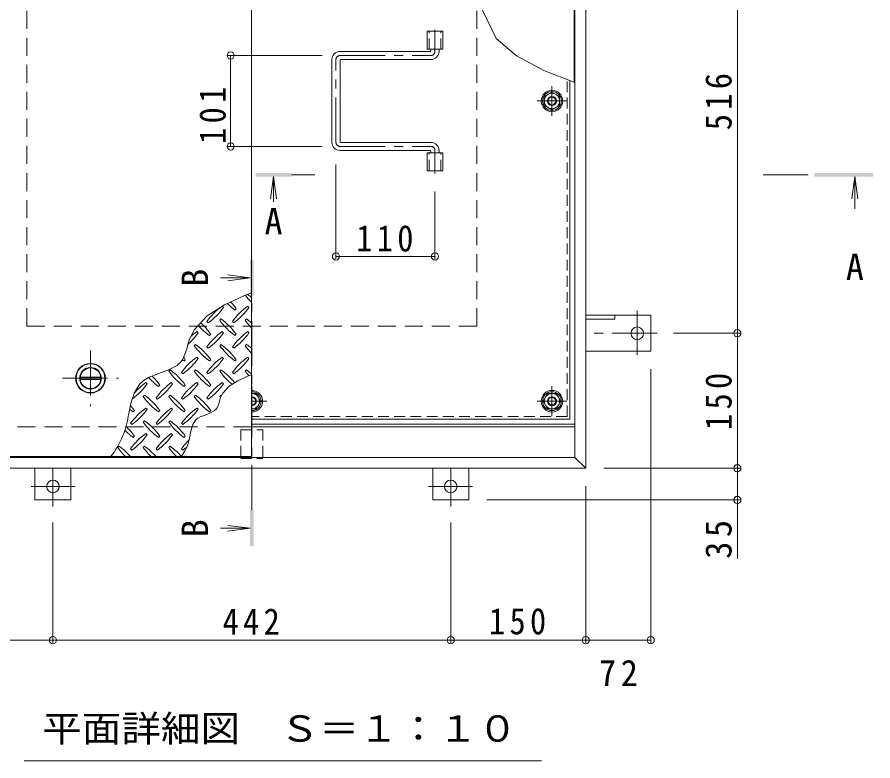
# Model space of a CAD drawing. Units: millimetres on the paper, enlarged 2 times, with parts at other scales. Extents: x -472 to 546, y -392 to 378.
# Drawn here: x -342.8 to -152.7, y 55 to 220.3 of the extents above; entities that cross this region are included whole.
import ezdxf
from ezdxf.enums import TextEntityAlignment as Align

# ---------------------------------------------------------------- set-up
doc = ezdxf.new("R2010")
doc.units = ezdxf.units.MM
doc.header["$LTSCALE"] = 2
doc.header["$PDMODE"] = 32
doc.header["$PDSIZE"] = 1.6
for name, pattern in [('CHAIN1', [8, 5, -1, 1, -1]), ('DASHED1', [1.8, 1.2, -0.6]), ('DASHED2', [3, 2, -1])]:
    doc.linetypes.add(name, pattern=pattern)
for name, color, linetype, lineweight in [('0-1_躯体', 2, 'DASHED2', 9), ('0-2_仕上', 3, 'Continuous', 9), ('0-3_建具', 4, 'Continuous', 9), ('0-4_その他', 7, 'Continuous', 9), ('0-5_寸法', 4, 'Continuous', 9), ('0-6_ハッチ', 6, 'Continuous', 9), ('0-7', 2, 'Continuous', 9), ('0-9', 134, 'Continuous', 5), ('0-A', 3, 'DASHED1', 9), ('0-C', 2, 'Continuous', 9), ('0-E', 3, 'Continuous', 9), ('0-F', 7, 'Continuous', 9)]:
    doc.layers.add(name, color=color, linetype=linetype, lineweight=lineweight)
doc.styles.add('ＭＳ ゴシック', font='')
doc.styles.get('ＭＳ ゴシック').set_extended_font_data('MS Gothic')

msp = doc.modelspace()

# ---------------------------------------------------------------- linework, layer by layer
at = {"layer": '0-1_躯体'}
for p, q in [((-340.68, 151.642), (-340.68, 251.642)), ((-240.68, 151.642), (-240.68, 251.642)), ((-340.68, 151.642), (-240.68, 151.642)), ((-290.78, 129.243), (-362.48, 129.243))]:
    msp.add_line(p, q, dxfattribs=at)
at = {"layer": '0-1_躯体', "linetype": 'CHAIN1'}
for p, q in [((-326.53, 146.242), (-326.53, 133.842)), ((-332.73, 140.042), (-320.33, 140.042))]:
    msp.add_line(p, q, dxfattribs=at)
at = {"layer": '0-2_仕上'}
for p, q in [((-290.78, 280.642), (-290.78, 122.642)), ((-219.08, 280.642), (-219.08, 205.796)), ((-251.71, 213.142), (-251.71, 217.142)), ((-251.71, 217.142), (-248.25, 217.142)), ((-248.25, 213.142), (-248.25, 217.142)), ((-251.71, 213.142), (-248.25, 213.142)), ((-251.71, 186.142), (-251.71, 190.142)), ((-251.71, 190.142), (-248.25, 190.142)), ((-248.25, 186.142), (-248.25, 190.142)), ((-251.71, 186.142), (-248.25, 186.142))]:
    msp.add_line(p, q, dxfattribs=at)
at = {"layer": '0-2_仕上', "linetype": 'DASHED1'}
for p, q in [((-251.25, 213.142), (-251.25, 217.142)), ((-248.71, 213.142), (-248.71, 217.142)), ((-251.25, 186.142), (-251.25, 190.142)), ((-248.71, 186.142), (-248.71, 190.142))]:
    msp.add_line(p, q, dxfattribs=at)
at = {"layer": '0-2_仕上'}
msp.add_lwpolyline([(-290.78, 122.642), (-362.28, 122.642), (-362.28, 280.642)], dxfattribs=at)
msp.add_circle((-326.53, 140.042), 3.3, dxfattribs=at)
at = {"layer": '0-3_建具'}
for p, q in [((-216.48, 120.042), (-216.48, 283.242)), ((-218.88, 122.442), (-218.88, 280.842)), ((-362.48, 122.442), (-218.88, 122.442)), ((-216.48, 120.042), (-218.88, 122.442)), ((-364.88, 120.042), (-216.48, 120.042))]:
    msp.add_line(p, q, dxfattribs=at)
at = {"layer": '0-4_その他'}
msp.add_line((-226.273, 55.037), (-341.273, 55.037), dxfattribs=at)
at = {"layer": '0-5_寸法'}
for p, q in [((-285.848, 184.831), (-286.501, 179.874)), ((-285.848, 184.831), (-285.196, 179.874)), ((-285.848, 184.831), (-285.848, 179.246)), ((-156.668, 184.831), (-157.32, 179.874)), ((-156.668, 184.831), (-156.015, 179.874)), ((-156.668, 184.831), (-156.668, 177.71)), ((-291.08, 162.367), (-297.634, 162.367)), ((-291.08, 162.367), (-296.037, 163.019)), ((-291.08, 162.367), (-296.037, 161.714)), ((-291.08, 106.706), (-297.634, 106.706)), ((-291.08, 106.706), (-296.037, 107.359)), ((-291.08, 106.706), (-296.037, 106.054))]:
    msp.add_line(p, q, dxfattribs=at)
at = {"layer": '0-5_寸法', "linetype": 'CHAIN1'}
for p, q in [((-276.68, 185.231), (-281.848, 185.231)), ((-177.066, 185.231), (-165.668, 185.231)), ((-290.68, 110.706), (-290.68, 158.367))]:
    msp.add_line(p, q, dxfattribs=at)
at = {"layer": '0-5_寸法', "color": 7, "linetype": 'DASHED1'}
for p, q in [((-293.14, 128.603), (-293.14, 122.203)), ((-293.14, 128.603), (-288.22, 128.603)), ((-288.22, 128.603), (-288.22, 122.203)), ((-293.14, 122.203), (-288.22, 122.203))]:
    msp.add_line(p, q, dxfattribs=at)
at = {"layer": '0-5_寸法', "color": 7}
msp.add_line((-182.776, 113.002), (-182.776, 99.944), dxfattribs=at)
msp.add_lwpolyline([(-218.88, 205.719), (-225.788, 208.394), (-231.835, 211.679), (-236.349, 215.526), (-239.42, 221.816), (-242.583, 229.308), (-249.576, 234.552), (-255.569, 235.884), (-264.393, 236.55)], dxfattribs=at)
at = {"layer": '0-5_寸法'}
for points in [[(-289.848, 184.831), (-289.848, 185.631), (-281.848, 184.831), (-281.848, 185.631)], [(-152.668, 184.831), (-152.668, 185.631), (-165.668, 184.831), (-165.668, 185.631)], [(-290.28, 166.367), (-291.08, 166.367), (-290.28, 158.367), (-291.08, 158.367)], [(-291.08, 102.706), (-290.28, 102.706), (-291.08, 110.706), (-290.28, 110.706)]]:
    msp.add_solid(points, dxfattribs=at)
at = {"layer": '0-6_ハッチ', "linetype": 'CHAIN1'}
for p, q in [((-249.98, 217.419), (-249.98, 212.638)), ((-271.078, 211.742), (-250.875, 211.742)), ((-271.98, 192.444), (-271.98, 210.84)), ((-271.078, 191.542), (-250.875, 191.542)), ((-249.98, 185.565), (-249.98, 190.647))]:
    msp.add_line(p, q, dxfattribs=at)
at = {"layer": '0-6_ハッチ'}
for p, q in [((-250.88, 212.842), (-250.88, 213.142)), ((-249.08, 212.642), (-249.08, 213.142)), ((-251.08, 212.642), (-271.089, 212.642)), ((-272.88, 192.442), (-272.88, 210.842)), ((-271.08, 192.642), (-271.08, 210.642)), ((-270.88, 210.842), (-250.88, 210.842)), ((-270.88, 192.442), (-250.88, 192.442)), ((-251.08, 190.642), (-271.08, 190.642)), ((-250.88, 190.442), (-250.88, 190.142)), ((-249.08, 190.642), (-249.08, 190.142)), ((-290.78, 129.843), (-218.88, 129.843)), ((-290.78, 129.243), (-218.88, 129.243))]:
    msp.add_line(p, q, dxfattribs=at)
for centre in [(-223.98, 201.642), (-223.98, 134.942)]:
    msp.add_circle(centre, 2.1, dxfattribs=at)
for centre, radius, start, end in [((-271.08, 210.842), 1.8, 90.2945, 180), ((-251.08, 212.842), 0.2, 270, 0), ((-250.88, 212.642), 1.8, 270, 0), ((-270.88, 210.642), 0.2, 90, 180), ((-271.08, 192.442), 1.8, 180, 270), ((-270.88, 192.642), 0.2, 180, 270), ((-250.88, 190.642), 1.8, 0, 90), ((-251.08, 190.442), 0.2, 0, 90), ((-290.68, 134.942), 2.1, 267.27485, 92.72515)]:
    msp.add_arc(centre, radius, start, end, dxfattribs=at)
at = {"layer": '0-6_ハッチ', "linetype": 'CHAIN1'}
for centre, radius, start, end in [((-271.078, 210.84), 0.902, 90, 180), ((-250.88, 212.642), 0.9, 270.29569, 0), ((-271.078, 192.444), 0.902, 180, 270), ((-250.88, 190.642), 0.9, 0, 89.70431)]:
    msp.add_arc(centre, radius, start, end, dxfattribs=at)
at = {"layer": '0-7', "linetype": 'CHAIN1'}
for p, q in [((-223.98, 204.957), (-223.98, 198.328)), ((-220.666, 201.642), (-227.294, 201.642)), ((-290.68, 131.628), (-290.68, 138.257)), ((-223.98, 131.628), (-223.98, 138.257)), ((-290.78, 134.942), (-287.366, 134.942)), ((-227.294, 134.942), (-220.666, 134.942))]:
    msp.add_line(p, q, dxfattribs=at)
at = {"layer": '0-7'}
for p, q in [((-289.698, 136.642), (-290.78, 136.642)), ((-290.78, 133.242), (-289.698, 133.242))]:
    msp.add_line(p, q, dxfattribs=at)
for points in [[(-225.68, 202.624), (-223.98, 203.605), (-222.28, 202.624), (-222.28, 200.661), (-223.98, 199.679), (-225.68, 200.661)], [(-224.961, 136.642), (-225.943, 134.942), (-224.961, 133.242), (-222.998, 133.242), (-222.017, 134.942), (-222.998, 136.642)]]:
    msp.add_lwpolyline(points, close=True, dxfattribs=at)
msp.add_lwpolyline([(-289.698, 133.242), (-288.717, 134.942), (-289.698, 136.642)], dxfattribs=at)
at = {"layer": '0-7', "color": 134, "lineweight": 5}
for centre in [(-223.98, 201.642), (-223.98, 134.942)]:
    msp.add_circle(centre, 2.4, dxfattribs=at)
at = {"layer": '0-7'}
for centre in [(-223.98, 201.642), (-223.98, 134.942)]:
    msp.add_circle(centre, 1.7, dxfattribs=at)
at = {"layer": '0-7', "color": 5, "lineweight": 5}
for centre, radius in [((-223.98, 201.642), 1), ((-223.98, 201.642), 0.838), ((-223.98, 134.942), 1), ((-223.98, 134.942), 0.838)]:
    msp.add_circle(centre, radius, dxfattribs=at)
at = {"layer": '0-7', "color": 134, "lineweight": 5}
msp.add_arc((-290.68, 134.942), 2.4, 267.6157, 92.3843, dxfattribs=at)
at = {"layer": '0-7'}
msp.add_arc((-290.68, 134.942), 1.7, 266.63296, 93.36704, dxfattribs=at)
at = {"layer": '0-7', "color": 5, "lineweight": 5}
for radius, start, end in [(1, 264.27141, 95.72859), (0.838, 263.15583, 96.84417)]:
    msp.add_arc((-290.68, 134.942), radius, start, end, dxfattribs=at)
at = {"layer": '0-9'}
for p, q in [((-296.971, 155.767), (-297.253, 156.05)), ((-291.314, 155.767), (-291.597, 156.05)), ((-294.425, 155.201), (-294.142, 155.484)), ((-300.648, 152.655), (-300.365, 152.373)), ((-297.536, 153.221), (-297.819, 152.938)), ((-294.991, 152.655), (-294.708, 152.373)), ((-291.879, 153.221), (-292.162, 152.938)), ((-302.628, 150.11), (-302.91, 150.393)), ((-296.971, 150.11), (-297.253, 150.393)), ((-291.314, 150.11), (-291.597, 150.393)), ((-300.082, 149.544), (-299.799, 149.827)), ((-294.425, 149.544), (-294.142, 149.827)), ((-303.193, 147.564), (-303.476, 147.281)), ((-300.648, 146.999), (-300.365, 146.716)), ((-297.536, 147.564), (-297.819, 147.281)), ((-294.991, 146.999), (-294.708, 146.716)), ((-291.879, 147.564), (-292.162, 147.281)), ((-302.628, 144.453), (-302.91, 144.736)), ((-296.971, 144.453), (-297.253, 144.736)), ((-291.314, 144.453), (-291.597, 144.736)), ((-305.739, 143.887), (-305.456, 144.17)), ((-300.082, 143.887), (-299.799, 144.17)), ((-294.425, 143.887), (-294.142, 144.17)), ((-308.85, 141.907), (-309.133, 141.624)), ((-306.304, 141.342), (-306.022, 141.059)), ((-303.193, 141.907), (-303.476, 141.624)), ((-300.648, 141.342), (-300.365, 141.059)), ((-297.536, 141.907), (-297.819, 141.624)), ((-294.991, 141.342), (-294.708, 141.059)), ((-291.879, 141.907), (-292.162, 141.624)), ((-313.941, 138.796), (-314.224, 139.079)), ((-308.284, 138.796), (-308.567, 139.079)), ((-302.628, 138.796), (-302.91, 139.079)), ((-296.971, 138.796), (-297.253, 139.079)), ((-311.396, 138.23), (-311.113, 138.513)), ((-305.739, 138.23), (-305.456, 138.513)), ((-300.082, 138.23), (-299.799, 138.513)), ((-314.507, 136.251), (-314.79, 135.968)), ((-311.961, 135.685), (-311.678, 135.402)), ((-308.85, 136.251), (-309.133, 135.968)), ((-306.304, 135.685), (-306.022, 135.402)), ((-303.193, 136.251), (-303.476, 135.968)), ((-300.648, 135.685), (-300.365, 135.402)), ((-297.536, 136.251), (-297.819, 135.968)), ((-313.941, 133.139), (-314.224, 133.422)), ((-308.284, 133.139), (-308.567, 133.422)), ((-302.628, 133.139), (-302.91, 133.422)), ((-317.052, 132.574), (-316.77, 132.856)), ((-311.396, 132.574), (-311.113, 132.856)), ((-305.739, 132.574), (-305.456, 132.856)), ((-300.082, 132.574), (-299.799, 132.856)), ((-317.618, 130.028), (-317.335, 129.745)), ((-314.507, 130.594), (-314.79, 130.311)), ((-311.961, 130.028), (-311.678, 129.745)), ((-308.85, 130.594), (-309.133, 130.311)), ((-306.304, 130.028), (-306.022, 129.745)), ((-303.299, 130.487), (-303.476, 130.311)), ((-313.941, 127.482), (-314.224, 127.765)), ((-308.284, 127.482), (-308.567, 127.765)), ((-317.052, 126.917), (-316.77, 127.2)), ((-311.396, 126.917), (-311.113, 127.2)), ((-305.739, 126.917), (-305.456, 127.2)), ((-320.164, 124.937), (-320.447, 124.654)), ((-317.618, 124.371), (-317.335, 124.088)), ((-314.507, 124.937), (-314.79, 124.654)), ((-311.961, 124.371), (-311.678, 124.088)), ((-308.85, 124.937), (-309.133, 124.654)), ((-306.304, 124.371), (-306.022, 124.088))]:
    msp.add_line(p, q, dxfattribs=at)
for points in [[(-290.78, 159.026), (-292.434, 158.36), (-296.785, 156.368), (-300.577, 153.935), (-303.458, 150.78), (-304.573, 148.509), (-304.801, 147.813), (-305.155, 146.584), (-305.533, 145.385), (-306.022, 144.291), (-306.392, 143.735), (-307.248, 142.912), (-309.167, 141.891), (-311.361, 141.112), (-313.497, 140.274), (-314.577, 139.642), (-315.545, 138.766), (-316.762, 136.842), (-317.551, 134.525), (-318.022, 132.239)], [(-290.78, 140.834), (-291.607, 140.501), (-293.782, 139.505), (-295.678, 138.289), (-297.119, 136.711), (-297.676, 135.576), (-297.791, 135.228), (-297.967, 134.613), (-298.156, 134.014), (-298.401, 133.467), (-298.586, 133.189), (-299.014, 132.777), (-299.974, 132.267), (-301.07, 131.877), (-302.138, 131.458), (-302.678, 131.142), (-303.162, 130.704), (-303.771, 129.742), (-304.165, 128.584), (-304.401, 127.441)]]:
    msp.add_lwpolyline(points, dxfattribs=at)
for centre, radius, start, end in [((-280.354, 167.01), 14.5, 215.94795, 224.0249), ((-300.294, 147.069), 14.5, 48.99213, 53.25279), ((-288.839, 144.241), 14.5, 125.47256, 144.5273), ((-286.01, 167.01), 14.5, 225.57452, 234.5273), ((-305.951, 147.069), 14.5, 35.47258, 43.25978), ((-283.182, 144.241), 14.5, 125.47256, 144.5273), ((-308.779, 164.181), 14.5, 305.47272, 324.5273), ((-303.122, 164.181), 14.5, 305.47272, 324.5273), ((-311.608, 141.412), 14.5, 35.47258, 48.77962), ((-286.01, 161.353), 14.5, 215.47272, 234.5273), ((-305.951, 141.412), 14.5, 35.47258, 54.5273), ((-280.354, 161.353), 14.5, 215.47272, 224.0249), ((-300.294, 141.412), 14.5, 48.99213, 54.5273), ((-294.496, 138.584), 14.5, 125.47256, 131.59831), ((-291.667, 161.353), 14.5, 221.35275, 234.5273), ((-288.839, 138.584), 14.5, 125.47256, 144.5273), ((-283.182, 138.584), 14.5, 125.47256, 144.5273), ((-314.436, 158.524), 14.5, 311.38763, 324.5273), ((-308.779, 158.524), 14.5, 305.47272, 324.5273), ((-303.122, 158.524), 14.5, 305.47272, 324.5273), ((-291.667, 155.696), 14.5, 215.47272, 234.5273), ((-311.608, 135.756), 14.5, 35.47258, 54.5273), ((-286.01, 155.696), 14.5, 215.47272, 234.5273), ((-305.951, 135.756), 14.5, 35.47258, 54.5273), ((-280.354, 155.696), 14.5, 215.47272, 224.0249), ((-300.294, 135.756), 14.5, 48.99213, 54.5273), ((-294.496, 132.927), 14.5, 125.47256, 144.5273), ((-317.265, 135.756), 14.5, 35.47258, 38.03572), ((-288.839, 132.927), 14.5, 125.47256, 144.5273), ((-283.182, 132.927), 14.5, 125.47256, 144.5273), ((-297.324, 155.696), 14.5, 232.70831, 234.5273), ((-314.436, 152.867), 14.5, 305.47272, 324.5273), ((-308.779, 152.867), 14.5, 305.47272, 324.5273), ((-303.122, 152.867), 14.5, 305.47272, 324.5273), ((-297.324, 150.039), 14.5, 215.47272, 234.5273), ((-317.265, 130.099), 14.5, 35.47258, 54.5273), ((-291.667, 150.039), 14.5, 215.47272, 234.5273), ((-311.608, 130.099), 14.5, 35.47258, 54.5273), ((-286.01, 150.039), 14.5, 215.47272, 231.46785), ((-305.951, 130.099), 14.5, 38.01075, 54.5273), ((-280.354, 150.039), 14.5, 215.47272, 220.61368), ((-300.294, 130.099), 14.5, 48.99213, 54.5273), ((-305.81, 127.27), 14.5, 125.47256, 139.2924), ((-302.981, 150.039), 14.5, 222.74814, 234.5273), ((-322.921, 130.099), 14.5, 35.47258, 45.99713), ((-300.153, 127.27), 14.5, 125.47256, 144.52728), ((-294.496, 127.27), 14.5, 125.47256, 144.52728), ((-288.839, 127.27), 14.5, 125.47256, 144.52728), ((-325.75, 147.211), 14.5, 306.00705, 324.5273), ((-320.093, 147.211), 14.5, 305.47272, 324.5273), ((-314.436, 147.211), 14.5, 305.47272, 324.5273), ((-308.779, 147.211), 14.5, 305.47272, 324.5273), ((-302.981, 144.382), 14.5, 215.47272, 234.5273), ((-322.921, 124.442), 14.5, 35.47258, 54.5273), ((-297.324, 144.382), 14.5, 215.47272, 234.5273), ((-317.265, 124.442), 14.5, 35.47258, 54.5273), ((-291.667, 144.382), 14.5, 215.47272, 234.5273), ((-311.608, 124.442), 14.5, 35.47258, 54.5273), ((-286.01, 144.382), 14.5, 215.47272, 216.81532), ((-305.951, 124.442), 14.5, 53.83966, 54.5273), ((-308.638, 144.382), 14.5, 230.65677, 234.5273), ((-328.578, 124.442), 14.5, 35.47258, 41.1628), ((-305.81, 121.613), 14.5, 125.47256, 144.5273), ((-325.75, 141.554), 14.5, 305.47272, 324.5273), ((-300.153, 121.613), 14.5, 125.47256, 144.5273), ((-320.093, 141.554), 14.5, 305.47272, 324.5273), ((-294.496, 121.613), 14.5, 125.47256, 144.5273), ((-314.436, 141.554), 14.5, 305.47272, 324.5273), ((-338.261, 134.992), 20.425, 322.79805, 352.25462), ((-328.578, 118.785), 14.5, 35.47258, 46.69856), ((-302.981, 138.725), 14.5, 215.47272, 234.5273), ((-322.921, 118.785), 14.5, 35.47258, 54.5273), ((-297.324, 138.725), 14.5, 215.47272, 234.5273), ((-317.265, 118.785), 14.5, 35.47258, 54.5273), ((-291.667, 138.725), 14.5, 215.47272, 215.70636), ((-308.638, 138.725), 14.5, 224.94598, 234.5273), ((-305.81, 115.957), 14.5, 125.47256, 144.5273), ((-325.75, 135.897), 14.5, 305.47272, 324.5273), ((-300.153, 115.957), 14.5, 125.47256, 144.5273), ((-320.093, 135.897), 14.5, 305.47272, 324.5273), ((-314.52, 128.817), 10.213, 322.79805, 352.25462), ((-294.496, 115.957), 14.5, 134.23579, 144.5273), ((-308.638, 133.069), 14.5, 215.47272, 225.97511), ((-328.578, 113.128), 14.5, 41.00789, 54.5273), ((-302.981, 133.069), 14.5, 215.47272, 225.97511), ((-322.921, 113.128), 14.5, 41.00789, 54.5273), ((-297.324, 133.069), 14.5, 215.47272, 225.97511), ((-317.265, 113.128), 14.5, 41.2111, 54.5273), ((-314.436, 135.897), 14.5, 305.47272, 309.84157)]:
    msp.add_arc(centre, radius, start, end, dxfattribs=at)
at = {"layer": '0-A'}
for q in [(-220.62, 206.393), (-290.78, 131.582)]:
    msp.add_line((-220.62, 131.582), q, dxfattribs=at)
at = {"layer": '0-A', "linetype": 'Continuous'}
for q in [(-219.98, 206.145), (-290.78, 130.942)]:
    msp.add_line((-219.98, 130.942), q, dxfattribs=at)
at = {"layer": '0-C', "color": 4}
for p, q in [((-324.243, 140.292), (-328.816, 140.292)), ((-324.243, 139.792), (-328.816, 139.792))]:
    msp.add_line(p, q, dxfattribs=at)
at = {"layer": '0-C'}
for radius in [3.2, 2.4, 2.35]:
    msp.add_circle((-326.53, 140.042), radius, dxfattribs=at)
at = {"layer": '0-C', "color": 4}
msp.add_circle((-326.53, 140.042), 2.3, dxfattribs=at)
at = {"layer": '0-E'}
for p, q in [((-216.48, 154.042), (-202.04, 154.042)), ((-202.04, 154.042), (-202.04, 146.042)), ((-216.48, 146.042), (-202.04, 146.042)), ((-338.88, 120.042), (-338.88, 113.002)), ((-330.88, 120.042), (-330.88, 113.002)), ((-250.48, 120.042), (-250.48, 113.002)), ((-242.48, 120.042), (-242.48, 113.002)), ((-330.88, 113.002), (-338.88, 113.002)), ((-250.48, 113.002), (-242.48, 113.002))]:
    msp.add_line(p, q, dxfattribs=at)
at = {"layer": '0-E', "linetype": 'CHAIN1'}
for p, q in [((-205.04, 155.01), (-205.04, 145.233)), ((-200.608, 150.042), (-216.44, 150.042)), ((-334.88, 111.571), (-334.88, 120.003)), ((-246.48, 111.571), (-246.48, 120.003)), ((-329.912, 116.002), (-339.689, 116.002)), ((-251.448, 116.002), (-241.67, 116.002))]:
    msp.add_line(p, q, dxfattribs=at)
at = {"layer": '0-E'}
msp.add_lwpolyline([(-216.48, 153.142), (-210.04, 153.142), (-210.04, 154.042)], dxfattribs=at)
for centre in [(-205.04, 150.042), (-334.88, 116.002), (-246.48, 116.002)]:
    msp.add_circle(centre, 1.4, dxfattribs=at)
at = {"layer": '0-F'}
for p, q in [((-182.776, 150.042), (-182.776, 253.242)), ((-295.981, 211.742), (-275.078, 211.742)), ((-295.381, 211.742), (-295.381, 191.542)), ((-295.981, 191.542), (-275.078, 191.542)), ((-271.98, 166.512), (-271.98, 187.542)), ((-249.98, 166.512), (-249.98, 181.565)), ((-249.98, 167.112), (-271.98, 167.112)), ((-182.176, 150.042), (-197.008, 150.042)), ((-182.776, 150.042), (-182.776, 120.042)), ((-202.04, 81.262), (-202.04, 142.042)), ((-182.176, 120.042), (-212.48, 120.042)), ((-182.776, 120.042), (-182.776, 113.002)), ((-216.48, 81.262), (-216.48, 116.042)), ((-182.176, 113.002), (-238.48, 113.002)), ((-334.88, 81.262), (-334.88, 107.971)), ((-246.48, 81.262), (-246.48, 107.971)), ((-364.88, 81.862), (-334.88, 81.862)), ((-334.88, 81.862), (-246.48, 81.862)), ((-246.48, 81.862), (-216.48, 81.862)), ((-216.48, 81.862), (-202.04, 81.862))]:
    msp.add_line(p, q, dxfattribs=at)
for p in [(-295.381, 211.742), (-295.381, 191.542), (-271.98, 167.112), (-249.98, 167.112), (-182.776, 150.042), (-182.776, 120.042), (-182.776, 113.002), (-334.88, 81.862), (-246.48, 81.862), (-216.48, 81.862), (-202.04, 81.862)]:
    msp.add_point(p, dxfattribs=at)

# ---------------------------------------------------------------- texts
at = {"layer": '0-4_その他', "color": 2, "style": 'ＭＳ ゴシック', "width": 1.1}
msp.add_text('平面詳細図\u3000Ｓ＝１：１０', height=5.865, dxfattribs=at).set_placement((-337.273, 57.537), align=Align.BOTTOM_LEFT)
at = {"layer": '0-5_寸法', "color": 2, "style": 'ＭＳ ゴシック'}
for p in [(-287.848, 170.227), (-158.668, 160.127)]:
    msp.add_text('A', height=5.865, dxfattribs=at).set_placement(p, align=Align.BOTTOM_LEFT)
for p in [(-298.653, 160.367), (-298.653, 104.706)]:
    msp.add_text('B', height=5.865, rotation=90, dxfattribs=at).set_placement(p, align=Align.BOTTOM_LEFT)
at = {"layer": '0-F', "color": 2, "char_height": 5.865, "attachment_point": 7, "rotation": 90, "style": 'ＭＳ ゴシック'}
for s, insert in [('\\T1.27;\\W0.9;516', (-183.976, 195.142)), ('\\T1.27;\\W0.9;101', (-296.381, 192.098)), ('\\T1.27;\\W0.9;150', (-183.976, 128.542)), ('\\T1.27;\\W0.95;35', (-183.976, 99.944))]:
    msp.add_mtext(s, dxfattribs=dict(at, insert=insert))
at = {"layer": '0-F', "color": 2, "char_height": 5.865, "attachment_point": 7, "style": 'ＭＳ ゴシック'}
for s, insert in [('\\T1.27;\\W0.9;110', (-267.48, 168.112)), ('\\T1.27;\\W0.9;442', (-297.18, 83.062)), ('\\T1.27;\\W0.9;150', (-237.98, 83.062)), ('\\T1.27;\\W0.95;72', (-213.51, 71.648))]:
    msp.add_mtext(s, dxfattribs=dict(at, insert=insert))

doc.saveas('drawing.dxf')
